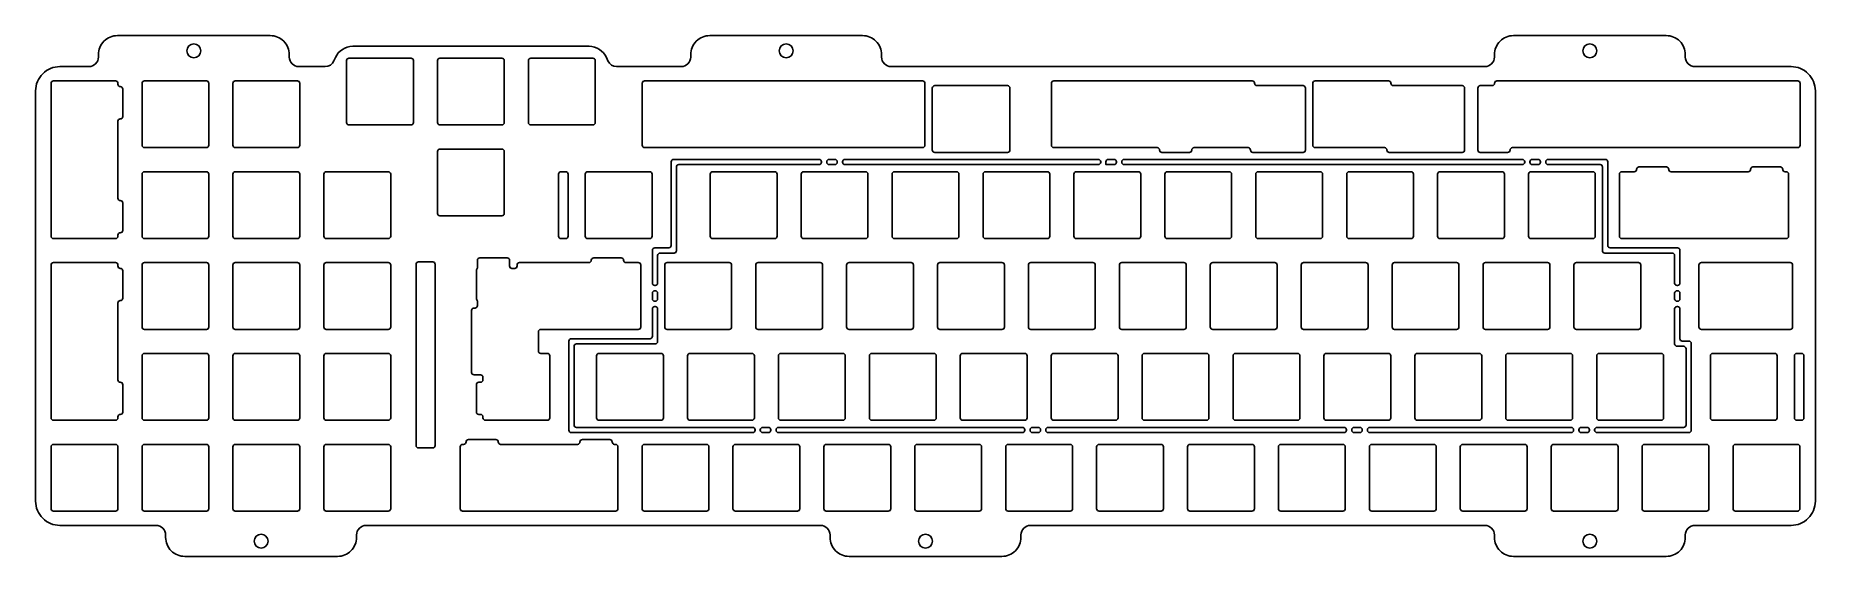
# Model space of a CAD drawing. Header units: millimetres. Extents: x -363 to 10, y -17 to 93.
import ezdxf

# ---------------------------------------------------------------- set-up
doc = ezdxf.new("R2010")
doc.units = ezdxf.units.MM
doc.layers.get('0').update_dxf_attribs({"linetype": 'CONTINUOUS'})

msp = doc.modelspace()

# ---------------------------------------------------------------- linework, layer by layer
for points in [[(-243.09, 88.07, 0.296636), (-246.75, 90.45), (-296.25, 90.45, 0.296636), (-299.9, 88.07), (-300.21, 87.39, -0.296636), (-302.03, 86.2), (-307.55, 86.2, -0.414214), (-309.55, 88.2), (-309.55, 88.7, 0.414214), (-313.55, 92.7), (-345.55, 92.7, 0.414214), (-349.55, 88.7), (-349.55, 88.2, -0.414214), (-351.55, 86.2), (-357.61, 86.2, 0.414214), (-362.71, 81.1), (-362.71, -4.9, 0.414214), (-357.61, -10), (-337.46, -10, -0.414214), (-335.46, -12), (-335.46, -12.5, 0.414214), (-331.46, -16.5), (-299.46, -16.5, 0.414214), (-295.46, -12.5), (-295.46, -12, -0.414214), (-293.46, -10), (-198.25, -10, -0.414214), (-196.25, -12), (-196.25, -12.5, 0.414214), (-192.25, -16.5), (-160.25, -16.5, 0.414214), (-156.25, -12.5), (-156.25, -12, -0.414214), (-154.25, -10), (-59.04, -10, -0.414214), (-57.04, -12), (-57.04, -12.5, 0.414214), (-53.04, -16.5), (-21.04, -16.5, 0.414214), (-17.04, -12.5), (-17.04, -12, -0.414214), (-15.04, -10), (5.11, -10, 0.414214), (10.21, -4.9), (10.21, 81.1, 0.414214), (5.11, 86.2), (-15.04, 86.2, -0.414214), (-17.04, 88.2), (-17.04, 88.7, 0.414214), (-21.04, 92.7), (-53.04, 92.7, 0.414214), (-57.04, 88.7), (-57.04, 88.2, -0.414214), (-59.04, 86.2), (-183.45, 86.2, -0.414214), (-185.45, 88.2), (-185.45, 88.7, 0.414214), (-189.45, 92.7), (-221.45, 92.7, 0.414214), (-225.45, 88.7), (-225.45, 88.2, -0.414214), (-227.45, 86.2), (-240.96, 86.2, -0.296636), (-242.79, 87.39)], [(-297.55, 74.46), (-297.55, 87.46, -0.414214), (-297.05, 87.96), (-284.05, 87.96, -0.414214), (-283.55, 87.46), (-283.55, 74.46, -0.414214), (-284.05, 73.96), (-297.05, 73.96, -0.414214)], [(-278.5, 74.46), (-278.5, 87.46, -0.414214), (-278, 87.96), (-265, 87.96, -0.414214), (-264.5, 87.46), (-264.5, 74.46, -0.414214), (-265, 73.96), (-278, 73.96, -0.414214)], [(-245.45, 87.46), (-245.45, 74.46, -0.414214), (-245.95, 73.96), (-258.95, 73.96, -0.414214), (-259.45, 74.46), (-259.45, 87.46, -0.414214), (-258.95, 87.96), (-245.95, 87.96, -0.414214)], [(-359.46, 50.65), (-359.46, 82.7, -0.414214), (-358.96, 83.2), (-345.96, 83.2, -0.414214), (-345.46, 82.7), (-345.46, 82.49, 0.414214), (-344.96, 81.99, -0.414214), (-344.46, 81.49), (-344.46, 75.74, -0.414214), (-344.96, 75.24, 0.414214), (-345.46, 74.74), (-345.46, 58.61, 0.414214), (-344.96, 58.11, -0.414214), (-344.46, 57.61), (-344.46, 51.86, -0.414214), (-344.96, 51.36, 0.414214), (-345.46, 50.86), (-345.46, 50.65, -0.414214), (-345.96, 50.15), (-358.96, 50.15, -0.414214)], [(-340.41, 69.7), (-340.41, 82.7, -0.414214), (-339.91, 83.2), (-326.91, 83.2, -0.414214), (-326.41, 82.7), (-326.41, 69.7, -0.414214), (-326.91, 69.2), (-339.91, 69.2, -0.414214)], [(-321.36, 69.7), (-321.36, 82.7, -0.414214), (-320.86, 83.2), (-307.86, 83.2, -0.414214), (-307.36, 82.7), (-307.36, 69.7, -0.414214), (-307.86, 69.2), (-320.86, 69.2, -0.414214)], [(-176.36, 82.7), (-176.36, 69.7, -0.414214), (-176.86, 69.2), (-235.1, 69.2, -0.414214), (-235.6, 69.7), (-235.6, 82.7, -0.414214), (-235.1, 83.2), (-176.86, 83.2, -0.414214)], [(-159.05, 68.2), (-174.32, 68.2, -0.414214), (-174.82, 68.7), (-174.82, 81.7, -0.414214), (-174.32, 82.2), (-159.05, 82.2, -0.414214), (-158.55, 81.7), (-158.55, 68.7, -0.414214)], [(-107.3, 82.7, 0.414214), (-106.8, 82.2), (-97.14, 82.2, -0.414214), (-96.64, 81.7), (-96.64, 68.7, -0.414214), (-97.14, 68.2), (-107.65, 68.2, -0.414214), (-108.15, 68.7, 0.414214), (-108.65, 69.2), (-119.95, 69.2, 0.414214), (-120.45, 68.7, -0.414214), (-120.95, 68.2), (-126.7, 68.2, -0.414214), (-127.2, 68.7, 0.414214), (-127.7, 69.2), (-149.37, 69.2, -0.414214), (-149.87, 69.7), (-149.87, 82.7, -0.414214), (-149.37, 83.2), (-107.8, 83.2, -0.414214)], [(-78.72, 82.7, 0.414214), (-78.22, 82.2), (-63.8, 82.2, -0.414214), (-63.3, 81.7), (-63.3, 68.7, -0.414214), (-63.8, 68.2), (-79.07, 68.2, -0.414214), (-79.57, 68.7, 0.414214), (-80.07, 69.2), (-94.61, 69.2, -0.414214), (-95.11, 69.7), (-95.11, 82.7, -0.414214), (-94.61, 83.2), (-79.22, 83.2, -0.414214)], [(-57.51, 82.2, 0.414214), (-57.01, 82.7, -0.414214), (-56.51, 83.2), (6.5, 83.2, -0.414214), (7, 82.7), (7, 69.7, -0.414214), (6.5, 69.2), (-53.27, 69.2, 0.414214), (-53.77, 68.7, -0.414214), (-54.27, 68.2), (-60.02, 68.2, -0.414214), (-60.52, 68.7), (-60.52, 81.7, -0.414214), (-60.02, 82.2)], [(-278.5, 55.41), (-278.5, 68.41, -0.414214), (-278, 68.91), (-265, 68.91, -0.414214), (-264.5, 68.41), (-264.5, 55.41, -0.414214), (-265, 54.91), (-278, 54.91, -0.414214)], [(-326.41, 63.65), (-326.41, 50.65, -0.414214), (-326.91, 50.15), (-339.91, 50.15, -0.414214), (-340.41, 50.65), (-340.41, 63.65, -0.414214), (-339.91, 64.15), (-326.91, 64.15, -0.414214)], [(-321.36, 50.65, 0.414214), (-320.86, 50.15), (-307.86, 50.15, 0.414214), (-307.36, 50.65), (-307.36, 63.65, 0.414214), (-307.86, 64.15), (-320.86, 64.15, 0.414214), (-321.36, 63.65)], [(-302.31, 50.65, 0.414214), (-301.81, 50.15), (-288.81, 50.15, 0.414214), (-288.31, 50.65), (-288.31, 63.65, 0.414214), (-288.81, 64.15), (-301.81, 64.15, 0.414214), (-302.31, 63.65)], [(-251.14, 63.65, 0.414214), (-251.64, 64.15), (-252.64, 64.15, 0.414214), (-253.14, 63.65), (-253.14, 50.65, 0.414214), (-252.64, 50.15), (-251.64, 50.15, 0.414214), (-251.14, 50.65)], [(-247.54, 50.65), (-247.54, 63.65, -0.414214), (-247.04, 64.15), (-234.04, 64.15, -0.414214), (-233.54, 63.65), (-233.54, 50.65, -0.414214), (-234.04, 50.15), (-247.04, 50.15, -0.414214)], [(-227.94, 65.65, 0.414214), (-228.44, 65.15), (-228.44, 47.6, -0.414214), (-228.94, 47.1), (-231.87, 47.1, 0.414214), (-232.37, 46.6), (-232.37, 40.8, -0.414214), (-232.87, 40.3), (-232.97, 40.3, -0.414214), (-233.47, 40.8), (-233.47, 47.7, -0.414214), (-232.97, 48.2), (-230.04, 48.2, 0.414214), (-229.54, 48.7), (-229.54, 66.25, -0.414214), (-229.04, 66.75), (-198.54, 66.75, -0.414214), (-198.04, 66.25), (-198.04, 66.15, -0.414214), (-198.54, 65.65)], [(-207.85, 50.15), (-220.85, 50.15, -0.414214), (-221.35, 50.65), (-221.35, 63.65, -0.414214), (-220.85, 64.15), (-207.85, 64.15, -0.414214), (-207.35, 63.65), (-207.35, 50.65, -0.414214)], [(-202.3, 50.65), (-202.3, 63.65, -0.414214), (-201.8, 64.15), (-188.8, 64.15, -0.414214), (-188.3, 63.65), (-188.3, 50.65, -0.414214), (-188.8, 50.15), (-201.8, 50.15, -0.414214)], [(-195.24, 65.65), (-196.44, 65.65, -0.414214), (-196.94, 66.15), (-196.94, 66.25, -0.414214), (-196.44, 66.75), (-195.24, 66.75, -0.414214), (-194.74, 66.25), (-194.74, 66.15, -0.414214)], [(-193.14, 66.75), (-140.04, 66.75, -0.414214), (-139.54, 66.25), (-139.54, 66.15, -0.414214), (-140.04, 65.65), (-193.14, 65.65, -0.414214), (-193.64, 66.15), (-193.64, 66.25, -0.414214)], [(-169.75, 50.15, 0.414214), (-169.25, 50.65), (-169.25, 63.65, 0.414214), (-169.75, 64.15), (-182.75, 64.15, 0.414214), (-183.25, 63.65), (-183.25, 50.65, 0.414214), (-182.75, 50.15)], [(-164.2, 50.65), (-164.2, 63.65, -0.414214), (-163.7, 64.15), (-150.7, 64.15, -0.414214), (-150.2, 63.65), (-150.2, 50.65, -0.414214), (-150.7, 50.15), (-163.7, 50.15, -0.414214)], [(-131.65, 50.15), (-144.65, 50.15, -0.414214), (-145.15, 50.65), (-145.15, 63.65, -0.414214), (-144.65, 64.15), (-131.65, 64.15, -0.414214), (-131.15, 63.65), (-131.15, 50.65, -0.414214)], [(-136.74, 65.65), (-138.44, 65.65), (-138.44, 66.25, -0.414214), (-137.94, 66.75), (-136.74, 66.75, -0.414214), (-136.24, 66.25), (-136.24, 66.15, -0.414214)], [(-134.64, 66.75), (-51.2, 66.75, -0.414214), (-50.7, 66.25), (-50.7, 66.15, -0.414214), (-51.2, 65.65), (-134.64, 65.65, -0.414214), (-135.14, 66.15), (-135.14, 66.25, -0.414214)], [(-126.1, 50.65), (-126.1, 63.65, -0.414214), (-125.6, 64.15), (-112.6, 64.15, -0.414214), (-112.1, 63.65), (-112.1, 50.65, -0.414214), (-112.6, 50.15), (-125.6, 50.15, -0.414214)], [(-107.05, 50.65), (-107.05, 63.65, -0.414214), (-106.55, 64.15), (-93.55, 64.15, -0.414214), (-93.05, 63.65), (-93.05, 50.65, -0.414214), (-93.55, 50.15), (-106.55, 50.15, -0.414214)], [(-88, 50.65, 0.414214), (-87.5, 50.15), (-74.5, 50.15, 0.414214), (-74, 50.65), (-74, 63.65, 0.414214), (-74.5, 64.15), (-87.5, 64.15, 0.414214), (-88, 63.65)], [(-68.45, 64.15), (-55.45, 64.15, -0.414214), (-54.95, 63.65), (-54.95, 50.65, -0.414214), (-55.45, 50.15), (-68.45, 50.15, -0.414214), (-68.95, 50.65), (-68.95, 63.65, -0.414214)], [(-49.4, 64.15, 0.414214), (-49.9, 63.65), (-49.9, 50.65, 0.414214), (-49.4, 50.15), (-36.4, 50.15, 0.414214), (-35.9, 50.65), (-35.9, 63.65, 0.414214), (-36.4, 64.15)], [(-47.9, 65.65), (-49.1, 65.65, -0.414214), (-49.6, 66.15), (-49.6, 66.25, -0.414214), (-49.1, 66.75), (-47.9, 66.75, -0.414214), (-47.4, 66.25), (-47.4, 66.15, -0.414214)], [(-34.4, 65.15, 0.414214), (-34.9, 65.65), (-45.8, 65.65, -0.414214), (-46.3, 66.15), (-46.3, 66.25, -0.414214), (-45.8, 66.75), (-33.8, 66.75, -0.414214), (-33.3, 66.25), (-33.3, 48.7, 0.414214), (-32.8, 48.2), (-18.68, 48.2, -0.414214), (-18.18, 47.7), (-18.18, 40.8, -0.414214), (-18.68, 40.3), (-18.78, 40.3, -0.414214), (-19.28, 40.8), (-19.28, 46.6, 0.414214), (-19.78, 47.1), (-33.9, 47.1, -0.414214), (-34.4, 47.6)], [(-20.01, 64.15), (-3.88, 64.15, 0.414214), (-3.38, 64.65, -0.414214), (-2.88, 65.15), (2.87, 65.15, -0.414214), (3.37, 64.65, 0.414214), (3.87, 64.15), (4.08, 64.15, -0.414214), (4.58, 63.65), (4.58, 50.65, -0.414214), (4.08, 50.15), (-30.35, 50.15, -0.414214), (-30.85, 50.65), (-30.85, 63.65, -0.414214), (-30.35, 64.15), (-27.76, 64.15, 0.414214), (-27.26, 64.65, -0.414214), (-26.76, 65.15), (-21.01, 65.15, -0.414214), (-20.51, 64.65, 0.414214)], [(-344.46, 43.39, 0.414214), (-344.96, 43.89, -0.414214), (-345.46, 44.39), (-345.46, 44.6, 0.414214), (-345.96, 45.1), (-358.96, 45.1, 0.414214), (-359.46, 44.6), (-359.46, 12.55, 0.414214), (-358.96, 12.05), (-345.96, 12.05, 0.414214), (-345.46, 12.55), (-345.46, 12.76, -0.414214), (-344.96, 13.26, 0.414214), (-344.46, 13.76), (-344.46, 19.51, 0.414214), (-344.96, 20.01, -0.414214), (-345.46, 20.51), (-345.46, 36.64, -0.414214), (-344.96, 37.14, 0.414214), (-344.46, 37.64)], [(-340.41, 31.6), (-340.41, 44.6, -0.414214), (-339.91, 45.1), (-326.91, 45.1, -0.414214), (-326.41, 44.6), (-326.41, 31.6, -0.414214), (-326.91, 31.1), (-339.91, 31.1, -0.414214)], [(-320.86, 45.1), (-307.86, 45.1, -0.414214), (-307.36, 44.6), (-307.36, 31.6, -0.414214), (-307.86, 31.1), (-320.86, 31.1, -0.414214), (-321.36, 31.6), (-321.36, 44.6, -0.414214)], [(-288.81, 31.1, 0.414214), (-288.31, 31.6), (-288.31, 44.6, 0.414214), (-288.81, 45.1), (-301.81, 45.1, 0.414214), (-302.31, 44.6), (-302.31, 31.6, 0.414214), (-301.81, 31.1)], [(-282.99, 6.75), (-282.99, 44.75, -0.414214), (-282.49, 45.25), (-279.49, 45.25, -0.414214), (-278.99, 44.75), (-278.99, 6.75, -0.414214), (-279.49, 6.25), (-282.49, 6.25, -0.414214)], [(-270.25, 43.7, 0.167347), (-270.35, 43.39), (-270.35, 37.64, 0.167347), (-270.25, 37.33, -0.167347), (-270.14, 37.02), (-270.14, 36.08, -0.414214), (-270.64, 35.58), (-270.85, 35.58, 0.414214), (-271.35, 35.08), (-271.35, 22.07, 0.414214), (-270.85, 21.57), (-269.47, 21.57, -0.414214), (-268.97, 21.07), (-268.97, 20.51, -0.414214), (-269.47, 20.01), (-269.85, 20.01, 0.414214), (-270.35, 19.51), (-270.35, 13.76, 0.414214), (-269.85, 13.26), (-269.47, 13.26, -0.414214), (-268.97, 12.76), (-268.97, 12.55, 0.414214), (-268.47, 12.05), (-255.47, 12.05, 0.414214), (-254.97, 12.55), (-254.97, 25.55, 0.414214), (-255.47, 26.05), (-256.85, 26.05, -0.414214), (-257.35, 26.55), (-257.35, 30.6, -0.414214), (-256.85, 31.1), (-236.42, 31.1, 0.414214), (-235.92, 31.6), (-235.92, 44.6, 0.414214), (-236.42, 45.1), (-239.02, 45.1, -0.414214), (-239.52, 45.6, 0.414214), (-240.02, 46.1), (-245.77, 46.1, 0.414214), (-246.27, 45.6, -0.414214), (-246.77, 45.1), (-261.33, 45.1, 0.414214), (-261.83, 44.6), (-261.83, 44.39, -0.414214), (-262.33, 43.89), (-262.89, 43.89, -0.414214), (-263.39, 44.39), (-263.39, 45.6, 0.414214), (-263.89, 46.1), (-269.64, 46.1, 0.414214), (-270.14, 45.6), (-270.14, 44, -0.167347)], [(-230.37, 45.1), (-217.37, 45.1, -0.414214), (-216.87, 44.6), (-216.87, 31.6, -0.414214), (-217.37, 31.1), (-230.37, 31.1, -0.414214), (-230.87, 31.6), (-230.87, 44.6, -0.414214)], [(-211.82, 31.6, 0.414214), (-211.32, 31.1), (-198.32, 31.1, 0.414214), (-197.82, 31.6), (-197.82, 44.6, 0.414214), (-198.32, 45.1), (-211.32, 45.1, 0.414214), (-211.82, 44.6)], [(-192.77, 31.6), (-192.77, 44.6, -0.414214), (-192.27, 45.1), (-179.27, 45.1, -0.414214), (-178.77, 44.6), (-178.77, 31.6, -0.414214), (-179.27, 31.1), (-192.27, 31.1, -0.414214)], [(-173.22, 45.1, 0.414214), (-173.72, 44.6), (-173.72, 31.6, 0.414214), (-173.22, 31.1), (-160.22, 31.1, 0.414214), (-159.72, 31.6), (-159.72, 44.6, 0.414214), (-160.22, 45.1)], [(-140.67, 44.6), (-140.67, 31.6, -0.414214), (-141.17, 31.1), (-154.17, 31.1, -0.414214), (-154.67, 31.6), (-154.67, 44.6, -0.414214), (-154.17, 45.1), (-141.17, 45.1, -0.414214)], [(-121.62, 44.6, 0.414214), (-122.12, 45.1), (-135.12, 45.1, 0.414214), (-135.62, 44.6), (-135.62, 31.6, 0.414214), (-135.12, 31.1), (-122.12, 31.1, 0.414214), (-121.62, 31.6)], [(-116.57, 31.6, 0.414214), (-116.07, 31.1), (-103.07, 31.1, 0.414214), (-102.57, 31.6), (-102.57, 44.6, 0.414214), (-103.07, 45.1), (-116.07, 45.1, 0.414214), (-116.57, 44.6)], [(-84.02, 31.1, 0.414214), (-83.52, 31.6), (-83.52, 44.6, 0.414214), (-84.02, 45.1), (-97.02, 45.1, 0.414214), (-97.52, 44.6), (-97.52, 31.6, 0.414214), (-97.02, 31.1)], [(-77.97, 45.1, 0.414214), (-78.47, 44.6), (-78.47, 31.6, 0.414214), (-77.97, 31.1), (-64.97, 31.1, 0.414214), (-64.47, 31.6), (-64.47, 44.6, 0.414214), (-64.97, 45.1)], [(-45.92, 31.1), (-58.92, 31.1, -0.414214), (-59.42, 31.6), (-59.42, 44.6, -0.414214), (-58.92, 45.1), (-45.92, 45.1, -0.414214), (-45.42, 44.6), (-45.42, 31.6, -0.414214)], [(-40.37, 31.6, 0.414214), (-39.87, 31.1), (-26.87, 31.1, 0.414214), (-26.37, 31.6), (-26.37, 44.6, 0.414214), (-26.87, 45.1), (-39.87, 45.1, 0.414214), (-40.37, 44.6)], [(-13.68, 45.1), (4.92, 45.1, -0.414214), (5.42, 44.6), (5.42, 31.6, -0.414214), (4.92, 31.1), (-13.68, 31.1, -0.414214), (-14.18, 31.6), (-14.18, 44.6, -0.414214)], [(-233.47, 37.5), (-233.47, 38.7, -0.414214), (-232.97, 39.2), (-232.87, 39.2, -0.414214), (-232.37, 38.7), (-232.37, 37.5, -0.414214), (-232.87, 37), (-232.97, 37, -0.414214)], [(-19.28, 37.5), (-19.28, 38.7, -0.414214), (-18.78, 39.2), (-18.68, 39.2, -0.414214), (-18.18, 38.7), (-18.18, 37.5, -0.414214), (-18.68, 37), (-18.78, 37, -0.414214)], [(-249.87, 11.05, 0.414214), (-249.37, 10.55), (-212.46, 10.55, -0.414214), (-211.96, 10.05), (-211.96, 9.95, -0.414214), (-212.46, 9.45), (-250.47, 9.45, -0.414214), (-250.97, 9.95), (-250.97, 28.65, -0.414214), (-250.47, 29.15), (-233.97, 29.15, 0.414214), (-233.47, 29.65), (-233.47, 35.4, -0.414214), (-232.97, 35.9), (-232.87, 35.9, -0.414214), (-232.37, 35.4), (-232.37, 28.55, -0.414214), (-232.87, 28.05), (-249.37, 28.05, 0.414214), (-249.87, 27.55)], [(-18.18, 29.15, 0.414214), (-17.68, 28.65), (-16.3, 28.65, -0.414214), (-15.8, 28.15), (-15.8, 9.95, -0.414214), (-16.3, 9.45), (-35.54, 9.45, -0.414214), (-36.04, 9.95), (-36.04, 10.05, -0.414214), (-35.54, 10.55), (-17.4, 10.55, 0.414214), (-16.9, 11.05), (-16.9, 27.05, 0.414214), (-17.4, 27.55), (-18.78, 27.55, -0.414214), (-19.28, 28.05), (-19.28, 35.4, -0.414214), (-18.78, 35.9), (-18.68, 35.9, -0.414214), (-18.18, 35.4)], [(-326.91, 12.05), (-339.91, 12.05, -0.414214), (-340.41, 12.55), (-340.41, 25.55, -0.414214), (-339.91, 26.05), (-326.91, 26.05, -0.414214), (-326.41, 25.55), (-326.41, 12.55, -0.414214)], [(-320.86, 26.05, 0.414214), (-321.36, 25.55), (-321.36, 12.55, 0.414214), (-320.86, 12.05), (-307.86, 12.05, 0.414214), (-307.36, 12.55), (-307.36, 25.55, 0.414214), (-307.86, 26.05)], [(-288.81, 12.05), (-301.81, 12.05, -0.414214), (-302.31, 12.55), (-302.31, 25.55, -0.414214), (-301.81, 26.05), (-288.81, 26.05, -0.414214), (-288.31, 25.55), (-288.31, 12.55, -0.414214)], [(-245.16, 12.55), (-245.16, 25.55, -0.414214), (-244.66, 26.05), (-231.66, 26.05, -0.414214), (-231.16, 25.55), (-231.16, 12.55, -0.414214), (-231.66, 12.05), (-244.66, 12.05, -0.414214)], [(-212.11, 25.55), (-212.11, 12.55, -0.414214), (-212.61, 12.05), (-225.61, 12.05, -0.414214), (-226.11, 12.55), (-226.11, 25.55, -0.414214), (-225.61, 26.05), (-212.61, 26.05, -0.414214)], [(-206.56, 26.05, 0.414214), (-207.06, 25.55), (-207.06, 12.55, 0.414214), (-206.56, 12.05), (-193.56, 12.05, 0.414214), (-193.06, 12.55), (-193.06, 25.55, 0.414214), (-193.56, 26.05)], [(-188.01, 12.55, 0.414214), (-187.51, 12.05), (-174.51, 12.05, 0.414214), (-174.01, 12.55), (-174.01, 25.55, 0.414214), (-174.51, 26.05), (-187.51, 26.05, 0.414214), (-188.01, 25.55)], [(-168.96, 12.55), (-168.96, 25.55, -0.414214), (-168.46, 26.05), (-155.46, 26.05, -0.414214), (-154.96, 25.55), (-154.96, 12.55, -0.414214), (-155.46, 12.05), (-168.46, 12.05, -0.414214)], [(-149.91, 12.55), (-149.91, 25.55, -0.414214), (-149.41, 26.05), (-136.41, 26.05, -0.414214), (-135.91, 25.55), (-135.91, 12.55, -0.414214), (-136.41, 12.05), (-149.41, 12.05, -0.414214)], [(-130.86, 12.55), (-130.86, 25.55, -0.414214), (-130.36, 26.05), (-117.36, 26.05, -0.414214), (-116.86, 25.55), (-116.86, 12.55, -0.414214), (-117.36, 12.05), (-130.36, 12.05, -0.414214)], [(-111.31, 26.05), (-98.31, 26.05, -0.414214), (-97.81, 25.55), (-97.81, 12.55, -0.414214), (-98.31, 12.05), (-111.31, 12.05, -0.414214), (-111.81, 12.55), (-111.81, 25.55, -0.414214)], [(-79.26, 12.05), (-92.26, 12.05, -0.414214), (-92.76, 12.55), (-92.76, 25.55, -0.414214), (-92.26, 26.05), (-79.26, 26.05, -0.414214), (-78.76, 25.55), (-78.76, 12.55, -0.414214)], [(-59.71, 25.55, 0.414214), (-60.21, 26.05), (-73.21, 26.05, 0.414214), (-73.71, 25.55), (-73.71, 12.55, 0.414214), (-73.21, 12.05), (-60.21, 12.05, 0.414214), (-59.71, 12.55)], [(-54.66, 12.55, 0.414214), (-54.16, 12.05), (-41.16, 12.05, 0.414214), (-40.66, 12.55), (-40.66, 25.55, 0.414214), (-41.16, 26.05), (-54.16, 26.05, 0.414214), (-54.66, 25.55)], [(-35.61, 12.55), (-35.61, 25.55, -0.414214), (-35.11, 26.05), (-22.11, 26.05, -0.414214), (-21.61, 25.55), (-21.61, 12.55, -0.414214), (-22.11, 12.05), (-35.11, 12.05, -0.414214)], [(1.7, 12.05, 0.414214), (2.2, 12.55), (2.2, 25.55, 0.414214), (1.7, 26.05), (-11.3, 26.05, 0.414214), (-11.8, 25.55), (-11.8, 12.55, 0.414214), (-11.3, 12.05)], [(5.8, 12.55), (5.8, 25.55, -0.414214), (6.3, 26.05), (7.3, 26.05, -0.414214), (7.8, 25.55), (7.8, 12.55, -0.414214), (7.3, 12.05), (6.3, 12.05, -0.414214)], [(-272.02, 8, 0.414214), (-272.52, 7.5, -0.414214), (-273.02, 7), (-273.24, 7, 0.414214), (-273.74, 6.5), (-273.74, -6.5, 0.414214), (-273.24, -7), (-241.19, -7, 0.414214), (-240.69, -6.5), (-240.69, 6.5, 0.414214), (-241.19, 7), (-241.4, 7, -0.414214), (-241.9, 7.5, 0.414214), (-242.4, 8), (-248.15, 8, 0.414214), (-248.65, 7.5, -0.414214), (-249.15, 7), (-265.27, 7, -0.414214), (-265.77, 7.5, 0.414214), (-266.27, 8)], [(-209.16, 9.45), (-210.36, 9.45, -0.414214), (-210.86, 9.95), (-210.86, 10.05, -0.414214), (-210.36, 10.55), (-209.16, 10.55, -0.414214), (-208.66, 10.05), (-208.66, 9.95, -0.414214)], [(-207.06, 10.55), (-155.94, 10.55, -0.414214), (-155.44, 10.05), (-155.44, 9.95, -0.414214), (-155.94, 9.45), (-207.06, 9.45, -0.414214), (-207.56, 9.95), (-207.56, 10.05, -0.414214)], [(-152.64, 9.45), (-153.84, 9.45, -0.414214), (-154.34, 9.95), (-154.34, 10.05, -0.414214), (-153.84, 10.55), (-152.64, 10.55, -0.414214), (-152.14, 10.05), (-152.14, 9.95, -0.414214)], [(-88.54, 9.45), (-150.54, 9.45, -0.414214), (-151.04, 9.95), (-151.04, 10.05, -0.414214), (-150.54, 10.55), (-88.54, 10.55, -0.414214), (-88.04, 10.05), (-88.04, 9.95, -0.414214)], [(-85.24, 9.45), (-86.44, 9.45, -0.414214), (-86.94, 9.95), (-86.94, 10.05, -0.414214), (-86.44, 10.55), (-85.24, 10.55, -0.414214), (-84.74, 10.05), (-84.74, 9.95, -0.414214)], [(-40.94, 9.45), (-83.14, 9.45, -0.414214), (-83.64, 9.95), (-83.64, 10.05, -0.414214), (-83.14, 10.55), (-40.94, 10.55, -0.414214), (-40.44, 10.05), (-40.44, 9.95, -0.414214)], [(-37.64, 9.45), (-38.84, 9.45, -0.414214), (-39.34, 9.95), (-39.34, 10.05, -0.414214), (-38.84, 10.55), (-37.64, 10.55, -0.414214), (-37.14, 10.05), (-37.14, 9.95, -0.414214)], [(-359.46, -6.5, 0.414214), (-358.96, -7), (-345.96, -7, 0.414214), (-345.46, -6.5), (-345.46, 6.5, 0.414214), (-345.96, 7), (-358.96, 7, 0.414214), (-359.46, 6.5)], [(-326.91, -7, 0.414214), (-326.41, -6.5), (-326.41, 6.5, 0.414214), (-326.91, 7), (-339.91, 7, 0.414214), (-340.41, 6.5), (-340.41, -6.5, 0.414214), (-339.91, -7)], [(-307.36, 6.5, 0.414214), (-307.86, 7), (-320.86, 7, 0.414214), (-321.36, 6.5), (-321.36, -6.5, 0.414214), (-320.86, -7), (-307.86, -7, 0.414214), (-307.36, -6.5)], [(-302.31, -6.5), (-302.31, 6.5, -0.414214), (-301.81, 7), (-288.81, 7, -0.414214), (-288.31, 6.5), (-288.31, -6.5, -0.414214), (-288.81, -7), (-301.81, -7, -0.414214)], [(-221.64, 6.5), (-221.64, -6.5, -0.414214), (-222.14, -7), (-235.14, -7, -0.414214), (-235.64, -6.5), (-235.64, 6.5, -0.414214), (-235.14, 7), (-222.14, 7, -0.414214)], [(-216.59, -6.5, 0.414214), (-216.09, -7), (-203.09, -7, 0.414214), (-202.59, -6.5), (-202.59, 6.5, 0.414214), (-203.09, 7), (-216.09, 7, 0.414214), (-216.59, 6.5)], [(-197.54, -6.5, 0.414214), (-197.04, -7), (-184.04, -7, 0.414214), (-183.54, -6.5), (-183.54, 6.5, 0.414214), (-184.04, 7), (-197.04, 7, 0.414214), (-197.54, 6.5)], [(-177.99, 7), (-164.99, 7, -0.414214), (-164.49, 6.5), (-164.49, -6.5, -0.414214), (-164.99, -7), (-177.99, -7, -0.414214), (-178.49, -6.5), (-178.49, 6.5, -0.414214)], [(-158.94, 7), (-145.94, 7, -0.414214), (-145.44, 6.5), (-145.44, -6.5, -0.414214), (-145.94, -7), (-158.94, -7, -0.414214), (-159.44, -6.5), (-159.44, 6.5, -0.414214)], [(-126.39, 6.5), (-126.39, -6.5, -0.414214), (-126.89, -7), (-139.89, -7, -0.414214), (-140.39, -6.5), (-140.39, 6.5, -0.414214), (-139.89, 7), (-126.89, 7, -0.414214)], [(-107.84, -7), (-120.84, -7, -0.414214), (-121.34, -6.5), (-121.34, 6.5, -0.414214), (-120.84, 7), (-107.84, 7, -0.414214), (-107.34, 6.5), (-107.34, -6.5, -0.414214)], [(-88.79, -7, 0.414214), (-88.29, -6.5), (-88.29, 6.5, 0.414214), (-88.79, 7), (-101.79, 7, 0.414214), (-102.29, 6.5), (-102.29, -6.5, 0.414214), (-101.79, -7)], [(-69.74, -7, 0.414214), (-69.24, -6.5), (-69.24, 6.5, 0.414214), (-69.74, 7), (-82.74, 7, 0.414214), (-83.24, 6.5), (-83.24, -6.5, 0.414214), (-82.74, -7)], [(-50.69, -7), (-63.69, -7, -0.414214), (-64.19, -6.5), (-64.19, 6.5, -0.414214), (-63.69, 7), (-50.69, 7, -0.414214), (-50.19, 6.5), (-50.19, -6.5, -0.414214)], [(-31.64, -7), (-44.64, -7, -0.414214), (-45.14, -6.5), (-45.14, 6.5, -0.414214), (-44.64, 7), (-31.64, 7, -0.414214), (-31.14, 6.5), (-31.14, -6.5, -0.414214)], [(-26.09, -6.5), (-26.09, 6.5, -0.414214), (-25.59, 7), (-12.59, 7, -0.414214), (-12.09, 6.5), (-12.09, -6.5, -0.414214), (-12.59, -7), (-25.59, -7, -0.414214)], [(6.96, 6.5), (6.96, -6.5, -0.382277), (6.52, -7), (-6.52, -7, -0.425939), (-7.04, -6.5), (-7.04, 6.5, -0.414214), (-6.54, 7), (6.46, 7, -0.414214)]]:
    msp.add_lwpolyline(points, format="xyb", close=True)
for centre in [(-329.55, 89.5), (-205.45, 89.5), (-37.04, 89.5), (-315.46, -13.3), (-176.25, -13.3), (-37.04, -13.3)]:
    msp.add_circle(centre, 1.45)

doc.saveas('drawing.dxf')
